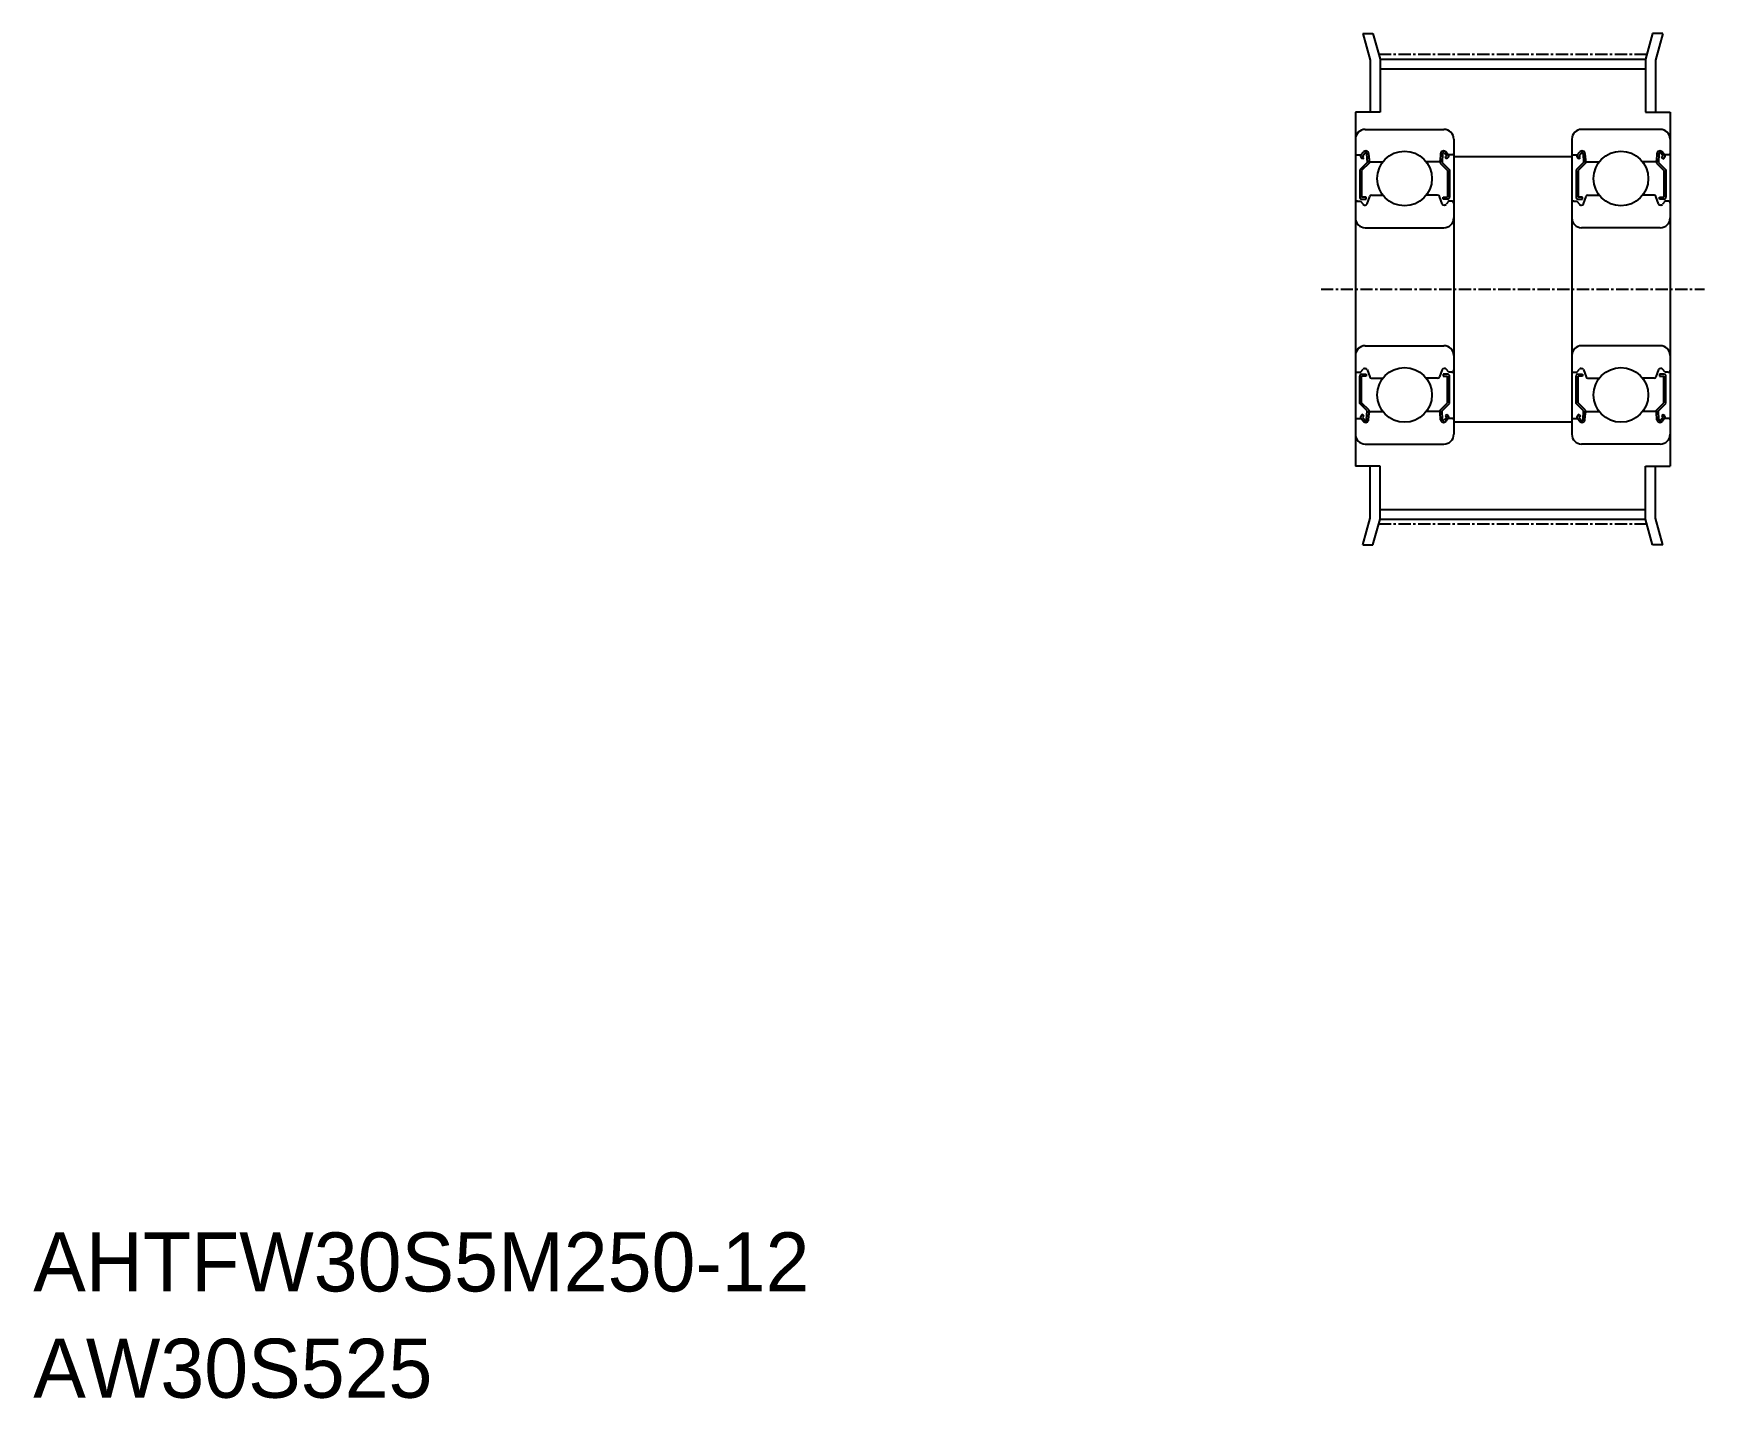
# Model space of a CAD drawing. Extents: x -286 to -116, y -61 to 78.
import ezdxf

# ---------------------------------------------------------------- set-up
doc = ezdxf.new("R2010")
doc.units = 0
doc.linetypes.add('CENTER', pattern=[2, 1.25, -0.25, 0.25, -0.25])
doc.layers.get('0').update_dxf_attribs({"linetype": 'CONTINUOUS'})
doc.layers.add('CENTER', color=1, linetype='CENTER')

msp = doc.modelspace()

# ---------------------------------------------------------------- linework, layer by layer
for p, q in [((-150.8, 77.91), (-150.05, 75.19)), ((-150.8, 77.91), (-149.77, 77.91)), ((-149.77, 77.91), (-149.05, 75.31)), ((-121.33, 77.91), (-122.05, 75.31)), ((-120.3, 77.91), (-121.33, 77.91)), ((-120.3, 77.91), (-121.05, 75.19)), ((-150.05, 75.19), (-150.05, 69.91)), ((-149.05, 75.31), (-149.05, 69.91)), ((-149.05, 75.31), (-122.05, 75.31)), ((-122.05, 75.31), (-122.05, 69.91)), ((-121.05, 75.19), (-121.05, 69.91)), ((-149.05, 74.31), (-122.05, 74.31)), ((-149.05, 69.91), (-151.55, 69.91)), ((-151.55, 69.91), (-151.55, 41.91)), ((-151.55, 69.91), (-151.55, 33.91)), ((-122.05, 69.91), (-119.55, 69.91)), ((-119.55, 69.91), (-119.55, 41.91)), ((-119.55, 69.91), (-119.55, 33.91)), ((-150.55, 68.16), (-142.55, 68.16)), ((-120.55, 68.16), (-128.55, 68.16)), ((-151.55, 67.16), (-151.55, 37.16)), ((-141.55, 67.16), (-141.55, 37.16)), ((-129.55, 67.16), (-129.55, 37.16)), ((-119.55, 67.16), (-119.55, 37.16)), ((-151.45, 65.56), (-150.99, 65.56)), ((-150.37, 64.8), (-151.12, 64.05)), ((-150.99, 65.56), (-150.74, 65.86)), ((-150.81, 65.15), (-150.97, 65.28)), ((-150.17, 64.71), (-150.92, 63.96)), ((-150.84, 65.43), (-150.59, 65.73)), ((-150.68, 65.31), (-150.84, 65.43)), ((-150.81, 65.15), (-150.68, 65.31)), ((-150.41, 65.67), (-150.37, 64.8)), ((-150.21, 65.69), (-150.15, 64.96)), ((-150.17, 65.18), (-150.17, 64.71)), ((-150.05, 64.86), (-148.75, 64.86)), ((-143.05, 64.86), (-144.35, 64.86)), ((-142.89, 65.69), (-142.95, 64.96)), ((-142.93, 65.18), (-142.93, 64.71)), ((-142.93, 64.71), (-142.18, 63.96)), ((-142.69, 65.67), (-142.73, 64.8)), ((-142.73, 64.8), (-141.98, 64.05)), ((-142.26, 65.43), (-142.51, 65.73)), ((-142.42, 65.31), (-142.26, 65.43)), ((-142.29, 65.15), (-142.42, 65.31)), ((-142.11, 65.56), (-142.36, 65.86)), ((-142.29, 65.15), (-142.14, 65.28)), ((-141.65, 65.56), (-142.11, 65.56)), ((-129.45, 65.56), (-128.99, 65.56)), ((-128.37, 64.8), (-129.12, 64.05)), ((-128.99, 65.56), (-128.74, 65.86)), ((-128.81, 65.15), (-128.97, 65.28)), ((-128.17, 64.71), (-128.92, 63.96)), ((-128.84, 65.43), (-128.59, 65.73)), ((-128.68, 65.31), (-128.84, 65.43)), ((-128.81, 65.15), (-128.68, 65.31)), ((-128.41, 65.67), (-128.37, 64.8)), ((-128.21, 65.69), (-128.15, 64.96)), ((-128.17, 65.18), (-128.17, 64.71)), ((-128.05, 64.86), (-126.75, 64.86)), ((-121.05, 64.86), (-122.35, 64.86)), ((-120.89, 65.69), (-120.95, 64.96)), ((-120.93, 65.18), (-120.93, 64.71)), ((-120.93, 64.71), (-120.18, 63.96)), ((-120.69, 65.67), (-120.73, 64.8)), ((-120.73, 64.8), (-119.98, 64.05)), ((-120.26, 65.43), (-120.51, 65.73)), ((-120.42, 65.31), (-120.26, 65.43)), ((-120.29, 65.15), (-120.42, 65.31)), ((-120.11, 65.56), (-120.36, 65.86)), ((-120.29, 65.15), (-120.14, 65.28)), ((-119.65, 65.56), (-120.11, 65.56)), ((-151.12, 64.05), (-151.12, 61.26)), ((-150.92, 63.96), (-150.92, 61.26)), ((-142.18, 63.96), (-142.18, 61.26)), ((-141.98, 64.05), (-141.98, 61.26)), ((-129.12, 64.05), (-129.12, 61.26)), ((-128.92, 63.96), (-128.92, 61.26)), ((-120.18, 63.96), (-120.18, 61.26)), ((-119.98, 64.05), (-119.98, 61.26)), ((-150.47, 61.26), (-150.92, 61.26)), ((-150.47, 61.06), (-150.47, 61.26)), ((-150.37, 60.6), (-150.1, 61.33)), ((-149.91, 61.46), (-148.75, 61.46)), ((-143.19, 61.46), (-144.35, 61.46)), ((-142.73, 60.6), (-143, 61.33)), ((-142.63, 61.26), (-142.18, 61.26)), ((-142.63, 61.06), (-142.63, 61.26)), ((-128.47, 61.26), (-128.92, 61.26)), ((-128.47, 61.06), (-128.47, 61.26)), ((-128.37, 60.6), (-128.1, 61.33)), ((-127.91, 61.46), (-126.75, 61.46)), ((-121.19, 61.46), (-122.35, 61.46)), ((-120.73, 60.6), (-121, 61.33)), ((-120.63, 61.26), (-120.18, 61.26)), ((-120.63, 61.06), (-120.63, 61.26)), ((-151.35, 60.86), (-151.05, 60.86)), ((-151.05, 60.86), (-150.77, 60.54)), ((-150.92, 61.06), (-150.47, 61.06)), ((-150.62, 60.46), (-150.56, 60.46)), ((-142.18, 61.06), (-142.63, 61.06)), ((-142.48, 60.46), (-142.54, 60.46)), ((-142.05, 60.86), (-142.33, 60.54)), ((-141.75, 60.86), (-142.05, 60.86)), ((-129.35, 60.86), (-129.05, 60.86)), ((-129.05, 60.86), (-128.77, 60.54)), ((-128.92, 61.06), (-128.47, 61.06)), ((-128.62, 60.46), (-128.56, 60.46)), ((-120.18, 61.06), (-120.63, 61.06)), ((-120.48, 60.46), (-120.54, 60.46)), ((-120.05, 60.86), (-120.33, 60.54)), ((-119.75, 60.86), (-120.05, 60.86)), ((-150.55, 58.16), (-142.55, 58.16)), ((-120.55, 58.16), (-128.55, 58.16)), ((-150.55, 46.16), (-142.55, 46.16)), ((-120.55, 46.16), (-128.55, 46.16)), ((-151.35, 43.46), (-151.05, 43.46)), ((-151.12, 40.28), (-151.12, 43.06)), ((-151.05, 43.46), (-150.77, 43.79)), ((-150.92, 43.26), (-150.47, 43.26)), ((-150.92, 40.36), (-150.92, 43.06)), ((-150.47, 43.06), (-150.92, 43.06)), ((-150.62, 43.86), (-150.56, 43.86)), ((-150.47, 43.26), (-150.47, 43.06)), ((-150.37, 43.73), (-150.1, 43)), ((-149.91, 42.86), (-148.75, 42.86)), ((-143.19, 42.86), (-144.35, 42.86)), ((-142.73, 43.73), (-143, 43)), ((-142.18, 43.26), (-142.63, 43.26)), ((-142.63, 43.26), (-142.63, 43.06)), ((-142.63, 43.06), (-142.18, 43.06)), ((-142.48, 43.86), (-142.54, 43.86)), ((-142.05, 43.46), (-142.33, 43.79)), ((-142.18, 40.36), (-142.18, 43.06)), ((-141.75, 43.46), (-142.05, 43.46)), ((-141.98, 40.28), (-141.98, 43.06)), ((-129.35, 43.46), (-129.05, 43.46)), ((-129.12, 40.28), (-129.12, 43.06)), ((-129.05, 43.46), (-128.77, 43.79)), ((-128.92, 43.26), (-128.47, 43.26)), ((-128.92, 40.36), (-128.92, 43.06)), ((-128.47, 43.06), (-128.92, 43.06)), ((-128.62, 43.86), (-128.56, 43.86)), ((-128.47, 43.26), (-128.47, 43.06)), ((-128.37, 43.73), (-128.1, 43)), ((-127.91, 42.86), (-126.75, 42.86)), ((-121.19, 42.86), (-122.35, 42.86)), ((-120.73, 43.73), (-121, 43)), ((-120.63, 43.26), (-120.63, 43.06)), ((-120.18, 43.26), (-120.63, 43.26)), ((-120.63, 43.06), (-120.18, 43.06)), ((-120.48, 43.86), (-120.54, 43.86)), ((-120.05, 43.46), (-120.33, 43.79)), ((-120.18, 40.36), (-120.18, 43.06)), ((-119.75, 43.46), (-120.05, 43.46)), ((-119.98, 40.28), (-119.98, 43.06)), ((-150.37, 39.53), (-151.12, 40.28)), ((-150.81, 39.17), (-150.97, 39.05)), ((-150.17, 39.61), (-150.92, 40.36)), ((-150.81, 39.17), (-150.68, 39.02)), ((-150.41, 38.65), (-150.37, 39.53)), ((-150.21, 38.63), (-150.15, 39.37)), ((-150.17, 39.14), (-150.17, 39.61)), ((-150.05, 39.46), (-148.75, 39.46)), ((-143.05, 39.46), (-144.35, 39.46)), ((-142.89, 38.63), (-142.95, 39.37)), ((-142.93, 39.61), (-142.18, 40.36)), ((-142.93, 39.14), (-142.93, 39.61)), ((-142.73, 39.53), (-141.98, 40.28)), ((-142.69, 38.65), (-142.73, 39.53)), ((-142.29, 39.17), (-142.42, 39.02)), ((-142.29, 39.17), (-142.14, 39.05)), ((-128.37, 39.53), (-129.12, 40.28)), ((-128.81, 39.17), (-128.97, 39.05)), ((-128.17, 39.61), (-128.92, 40.36)), ((-128.81, 39.17), (-128.68, 39.02)), ((-128.41, 38.65), (-128.37, 39.53)), ((-128.21, 38.63), (-128.15, 39.37)), ((-128.17, 39.14), (-128.17, 39.61)), ((-128.05, 39.46), (-126.75, 39.46)), ((-121.05, 39.46), (-122.35, 39.46)), ((-120.89, 38.63), (-120.95, 39.37)), ((-120.93, 39.61), (-120.18, 40.36)), ((-120.93, 39.14), (-120.93, 39.61)), ((-120.73, 39.53), (-119.98, 40.28)), ((-120.69, 38.65), (-120.73, 39.53)), ((-120.29, 39.17), (-120.42, 39.02)), ((-120.29, 39.17), (-120.14, 39.05)), ((-151.45, 38.76), (-150.99, 38.76)), ((-150.99, 38.76), (-150.74, 38.47)), ((-150.68, 39.02), (-150.84, 38.89)), ((-150.84, 38.89), (-150.59, 38.59)), ((-142.26, 38.89), (-142.51, 38.59)), ((-142.42, 39.02), (-142.26, 38.89)), ((-142.11, 38.76), (-142.36, 38.47)), ((-141.65, 38.76), (-142.11, 38.76)), ((-129.45, 38.76), (-128.99, 38.76)), ((-128.99, 38.76), (-128.74, 38.47)), ((-128.68, 39.02), (-128.84, 38.89)), ((-128.84, 38.89), (-128.59, 38.59)), ((-120.26, 38.89), (-120.51, 38.59)), ((-120.42, 39.02), (-120.26, 38.89)), ((-120.11, 38.76), (-120.36, 38.47)), ((-119.65, 38.76), (-120.11, 38.76)), ((-150.55, 36.16), (-142.55, 36.16)), ((-148.55, 36.16), (-148.55, 36.16)), ((-146.55, 36.16), (-146.55, 36.16)), ((-120.55, 36.16), (-128.55, 36.16)), ((-124.55, 36.16), (-124.55, 36.16)), ((-122.55, 36.16), (-122.55, 36.16)), ((-149.05, 33.91), (-151.55, 33.91)), ((-150.05, 28.64), (-150.05, 33.91)), ((-149.05, 28.52), (-149.05, 33.91)), ((-122.05, 28.52), (-122.05, 33.91)), ((-122.05, 33.91), (-119.55, 33.91)), ((-121.05, 28.64), (-121.05, 33.91)), ((-149.05, 29.51), (-122.05, 29.51)), ((-150.8, 25.91), (-150.05, 28.64)), ((-149.77, 25.91), (-149.05, 28.52)), ((-149.05, 28.52), (-122.05, 28.52)), ((-121.33, 25.91), (-122.05, 28.52)), ((-120.3, 25.91), (-121.05, 28.64)), ((-150.8, 25.91), (-149.77, 25.91)), ((-120.3, 25.91), (-121.33, 25.91))]:
    msp.add_line(p, q)
at = {"color": 7, "linetype": 'CONTINUOUS'}
for p, q in [((-141.55, 65.41), (-129.55, 65.41)), ((-141.55, 38.41), (-129.55, 38.41))]:
    msp.add_line(p, q, dxfattribs=at)
for centre in [(-146.55, 63.16), (-146.55, 63.16), (-124.55, 63.16), (-124.55, 63.16), (-146.55, 41.16), (-146.55, 41.16), (-124.55, 41.16), (-124.55, 41.16)]:
    msp.add_circle(centre, 2.78)
for centre, radius, start, end in [((-150.55, 67.16), 1, 90, 180), ((-142.55, 67.16), 1, 0, 90), ((-128.55, 67.16), 1, 90, 180), ((-120.55, 67.16), 1, 0, 90), ((-151.45, 65.66), 0.1, 180, 270), ((-150.84, 65.44), 0.2, 140.0012, 230.087), ((-150.51, 65.67), 0.3, 4.9968, 140.0012), ((-150.51, 65.67), 0.1, 2.8198, 140.0002), ((-150.05, 64.96), 0.1, 184.9968, 270), ((-143.05, 64.96), 0.1, 270, 355.0032), ((-142.59, 65.67), 0.3, 39.9988, 175.0032), ((-142.59, 65.67), 0.1, 39.9998, 177.1802), ((-142.26, 65.44), 0.2, 309.913, 39.9988), ((-141.65, 65.66), 0.1, 270, 0), ((-129.45, 65.66), 0.1, 180, 270), ((-128.84, 65.44), 0.2, 140.0012, 230.087), ((-128.51, 65.67), 0.3, 4.9968, 140.0012), ((-128.51, 65.67), 0.1, 2.8198, 140.0002), ((-128.05, 64.96), 0.1, 184.9968, 270), ((-121.05, 64.96), 0.1, 270, 355.0032), ((-120.59, 65.67), 0.3, 39.9988, 175.0032), ((-120.59, 65.67), 0.1, 39.9998, 177.1802), ((-120.26, 65.44), 0.2, 309.913, 39.9988), ((-119.65, 65.66), 0.1, 270, 0), ((-150.92, 61.26), 0.2, 180, 270), ((-149.91, 61.26), 0.2, 90, 159.9916), ((-143.19, 61.26), 0.2, 20.0084, 90), ((-142.18, 61.26), 0.2, 270, 0), ((-128.92, 61.26), 0.2, 180, 270), ((-127.91, 61.26), 0.2, 90, 159.9916), ((-121.19, 61.26), 0.2, 20.0084, 90), ((-120.18, 61.26), 0.2, 270, 0), ((-151.35, 60.66), 0.2, 90, 180), ((-150.62, 60.66), 0.2, 219.9952, 270), ((-150.56, 60.66), 0.2, 270, 339.9916), ((-142.54, 60.66), 0.2, 200.0084, 270), ((-142.48, 60.66), 0.2, 270, 320.0048), ((-141.75, 60.66), 0.2, 0, 90), ((-129.35, 60.66), 0.2, 90, 180), ((-128.62, 60.66), 0.2, 219.9952, 270), ((-128.56, 60.66), 0.2, 270, 339.9916), ((-120.54, 60.66), 0.2, 200.0084, 270), ((-120.48, 60.66), 0.2, 270, 320.0048), ((-119.75, 60.66), 0.2, 0, 90), ((-150.55, 59.16), 1, 180, 270), ((-142.55, 59.16), 1, 270, 0), ((-128.55, 59.16), 1, 180, 270), ((-120.55, 59.16), 1, 270, 0), ((-150.55, 45.16), 1, 90, 180), ((-142.55, 45.16), 1, 0, 90), ((-128.55, 45.16), 1, 90, 180), ((-120.55, 45.16), 1, 0, 90), ((-151.35, 43.66), 0.2, 180, 270), ((-150.92, 43.06), 0.2, 90, 180), ((-150.62, 43.66), 0.2, 90, 140.0048), ((-150.56, 43.66), 0.2, 20.0084, 90), ((-149.91, 43.06), 0.2, 200.0084, 270), ((-143.19, 43.06), 0.2, 270, 339.9916), ((-142.54, 43.66), 0.2, 90, 159.9916), ((-142.48, 43.66), 0.2, 39.9952, 90), ((-142.18, 43.06), 0.2, 0, 90), ((-141.75, 43.66), 0.2, 270, 0), ((-129.35, 43.66), 0.2, 180, 270), ((-128.92, 43.06), 0.2, 90, 180), ((-128.62, 43.66), 0.2, 90, 140.0048), ((-128.56, 43.66), 0.2, 20.0084, 90), ((-127.91, 43.06), 0.2, 200.0084, 270), ((-121.19, 43.06), 0.2, 270, 339.9916), ((-120.54, 43.66), 0.2, 90, 159.9916), ((-120.48, 43.66), 0.2, 39.9952, 90), ((-120.18, 43.06), 0.2, 0, 90), ((-119.75, 43.66), 0.2, 270, 0), ((-150.05, 39.36), 0.1, 90, 175.0032), ((-143.05, 39.36), 0.1, 4.9968, 90), ((-128.05, 39.36), 0.1, 90, 175.0032), ((-121.05, 39.36), 0.1, 4.9968, 90), ((-151.45, 38.66), 0.1, 90, 180), ((-150.84, 38.89), 0.2, 129.913, 219.9988), ((-150.51, 38.66), 0.3, 219.9988, 355.0032), ((-150.51, 38.66), 0.1, 219.9998, 357.1802), ((-142.59, 38.66), 0.3, 184.9968, 320.0012), ((-142.59, 38.66), 0.1, 182.8198, 320.0002), ((-142.26, 38.89), 0.2, 320.0012, 50.087), ((-141.65, 38.66), 0.1, 0, 90), ((-129.45, 38.66), 0.1, 90, 180), ((-128.84, 38.89), 0.2, 129.913, 219.9988), ((-128.51, 38.66), 0.3, 219.9988, 355.0032), ((-128.51, 38.66), 0.1, 219.9998, 357.1802), ((-120.59, 38.66), 0.3, 184.9968, 320.0012), ((-120.59, 38.66), 0.1, 182.8198, 320.0002), ((-120.26, 38.89), 0.2, 320.0012, 50.087), ((-119.65, 38.66), 0.1, 0, 90), ((-150.55, 37.16), 1, 180, 270), ((-142.55, 37.16), 1, 270, 0), ((-128.55, 37.16), 1, 180, 270), ((-120.55, 37.16), 1, 270, 0)]:
    msp.add_arc(centre, radius, start, end)
at = {"layer": 'CENTER', "color": 1, "linetype": 'CENTER'}
for p, q in [((-149.18, 75.79), (-121.92, 75.79)), ((-155.05, 51.91), (-116.05, 51.91)), ((-149.18, 28.04), (-121.92, 28.04))]:
    msp.add_line(p, q, dxfattribs=at)

# ---------------------------------------------------------------- texts
at = {"color": 7, "linetype": 'CONTINUOUS'}
for s, p in [('AHTFW30S5M250-12', (-285.99, -50)), ('AW30S525', (-285.99, -60.81))]:
    msp.add_text(s, height=6, dxfattribs=at).set_placement(p)

doc.saveas('drawing.dxf')
